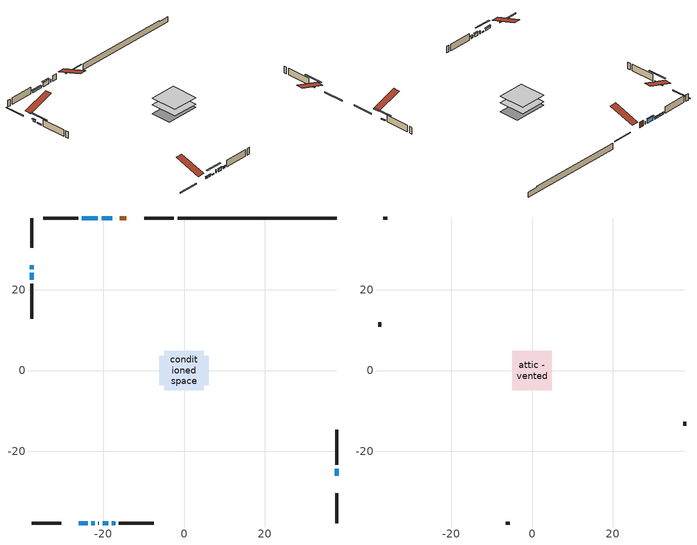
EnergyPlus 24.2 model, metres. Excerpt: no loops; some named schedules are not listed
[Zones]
conditioned space
 floor adiabatic (AdiabaticFloorConstruction): -4.9,-4.9 -4.9,4.9 4.9,4.9 4.9,-4.9 z0.67
 floor foundation (Slab1 construction): -6.15,-3.71 -6.15,3.71 6.15,3.71 6.15,-3.71 z-1.62
 wall outside (RimJoist1 construction): -2.52,37.83 -9.91,37.83 / -37.83,-37.83 -30.44,-37.83 / -37.83,37.83 -37.83,30.44 / 37.83,-37.83 37.83,-30.44 z0.67:0.97
 wall outside (AdiabaticWallConstruction 1): -14.29,37.83 -15.95,37.83 z0.67:2.7
 wall outside (AdiabaticWallConstruction): -16.87,37.83 -16.9,37.83 / -21.21,-37.83 -21.13,-37.83 z0.67:1.89; -26.06,-37.83 -23.93,-37.83 / -17.88,-37.83 -17.11,-37.83 z0.67:1.33; -37.83,26.06 -37.83,25.15 z0.67:1.38; 37.83,-26.06 37.83,-24.34 / -23,-37.83 -22.13,-37.83 / -37.83,24.22 -37.83,22.49 z0.67:1.03; -17.83,37.83 -20.42,37.83 z0.67:2.19; -21.35,37.83 -25.31,37.83 z0.67:1.23; -20.2,-37.83 -18.81,-37.83 z0.67:1.69
 wall outside (Wall1 construction): -26.24,37.83 -34.96,37.83 / -16.19,-37.83 -7.46,-37.83 / -37.83,21.56 -37.83,12.84 / 37.83,-23.41 37.83,-14.68 z0.67:3.11
 wall foundation (FoundationWall1 construction): -1.59,37.83,-1.62 -1.59,37.83,0.67 33.89,37.83,0.67 33.89,37.83,0.28 37.83,37.83,0.28 37.83,37.83,-1.62
 window (WindowConstruction 6): -16.88,37.83 -16.9,37.83 z0.67:1.89
 window (WindowConstruction 4): -26.06,-37.83 -23.93,-37.83 z0.67:1.33
 window (WindowConstruction 5): -37.83,26.06 -37.83,25.15 z0.67:1.38
 window (WindowConstruction 8): 37.83,-26.06 37.83,-24.34 z0.67:1.03
 window (WindowConstruction 9): -23,-37.83 -22.14,-37.83 z0.67:1.03
 window (WindowConstruction 10): -37.83,24.22 -37.83,22.49 z0.67:1.03
 window (WindowConstruction 7): -21.21,-37.83 -21.13,-37.83 z0.67:1.89
 window (WindowConstruction): -17.83,37.83 -20.42,37.83 z0.67:2.19
 window (WindowConstruction 1): -21.35,37.83 -25.31,37.83 z0.67:1.23
 window (WindowConstruction 2): -20.2,-37.83 -18.81,-37.83 z0.67:1.68
 window (WindowConstruction 3): -17.88,-37.83 -17.12,-37.83 z0.67:1.33
 door (Door): -14.29,37.83 -15.95,37.83 z0.67:2.7
 ceiling adiabatic (AdiabaticFloorConstruction): 4.9,-4.9 4.9,4.9 -4.9,4.9 -4.9,-4.9 z0.67
attic - vented
 floor to conditioned space (Floor1 construction Reversed): -4.91,-4.91 -4.91,4.91 4.91,4.91 4.91,-4.91 z3.11
 wall outside (Wall2 construction): -35.89,37.83 -36.9,37.83 / -6.53,-37.83 -5.53,-37.83 / -37.83,11.91 -37.83,10.9 / 37.83,-13.75 37.83,-12.75 z0.67:3.11
 roof outside (Roof1 construction): -13.36,37.83,3.11 -13.36,28.27,6.29 -10.84,28.27,6.29 -10.84,37.83,3.11; -26.99,-37.83,3.11 -26.99,-28.27,6.29 -29.51,-28.27,6.29 -29.51,-37.83,3.11; -37.83,26.99,3.11 -28.27,26.99,6.29 -28.27,29.51,6.29 -37.83,29.51,3.11; 37.83,-26.99,3.11 28.27,-26.99,6.29 28.27,-29.51,6.29 37.83,-29.51,3.11
shading: -23.73,-37.83 -26.26,-37.83 -26.26,-38.24 -23.73,-38.24 z1.53; -37.83,24.95 -37.83,26.26 -38.24,26.26 -38.24,24.95 z1.58; 37.83,-21.7 37.83,-28.7 38.24,-28.7 38.24,-21.7 z3.67; -19.5,-37.83 -25.64,-37.83 -25.64,-38.24 -19.5,-38.24 z3.67; -37.83,19.85 -37.83,26.86 -38.24,26.86 -38.24,19.85 z3.67; -20.62,37.83 -17.63,37.83 -17.63,38.24 -20.62,38.24 z2.4; -25.51,37.83 -21.15,37.83 -21.15,38.24 -25.51,38.24 z1.43; -18.61,-37.83 -20.4,-37.83 -20.4,-38.24 -18.61,-38.24 z1.89; -16.92,-37.83 -18.08,-37.83 -18.08,-38.24 -16.92,-38.24 z1.53
[Building]
Building 1: Terrain=Suburbs
[Site:Location]
Edmonton Intl AP_AB: Latitude {deg}=53.31; Longitude {deg}=-113.58; Time Zone {hr}=-7; Elevation {m}=723; Keep Site Location Information=Yes
[Site:GroundTemperature:Shallow]
-1.56185, -3.61833, -3.78302, -2.80711, 1.11059, 5.01004, 8.39065, 10.5322, 10.7141, 8.97234, 5.67794, 1.89811
[Site:WaterMainsTemperature]
Calculation Method=Schedule; Temperature Schedule=mains temperature schedule
[Material] Roughness=Rough; Thermal Absorptance=0.9
Name | Thickness {m} | Conductivity {W/m-K} | Density {kg/m3} | Specific Heat {J/kg-K} | Solar Absorptance | Visible Absorptance
asphalt or fiberglass shingles | 0.00635 | 0.162714 | 1121.4 | 1465.45 | 0.4 | 0.4
ceiling loosefill ins | 0.0846667 | 0.0480833 | 16.02 | 1046.75 | 0.7 | 0.7
ceiling stud and cavity | 0.1397 | 0.102768 | 65.682 | 1177.47 | 0.7 | 0.7
concrete 4.0 in. | 0.1016 | 1.803125 | 2242.8 | 837.4 | 0.7 | 0.7
concrete 8.0 in. | 0.2032 | 1.803125 | 2242.8 | 837.4 | 0.7 | 0.7
door material | 0.04445 | 0.188738 | 512.64 | 1214.23 | 0.7 | 0.7
floor covering | 0.0127 | 0.0433444 | 54.468 | 1339.84 | 0.6 | 0.6
floor rigid ins; wall rigid ins | 0.512978 | 0.029427 | 32.04 | 1214.23 | 0.7 | 0.7
floor stud and cavity | 0.1397 | 1.75129 | 37.0049 | 1207.88 | 0.7 | 0.7
furniture material conditioned space 1 | 0.1524 | 0.115458 | 640.8 | 1214.23 | 0.6 | 0.6
gypsum board | 0.0127 | 0.160291 | 801 | 837.4 | 0.6 | 0.6
osb sheathing 0.5 in. | 0.0127 | 0.115458 | 512.64 | 1214.23 | 0.7 | 0.7
osb sheathing 0.75 in. | 0.01905 | 0.115458 | 512.64 | 1214.23 | 0.7 | 0.7
rim joist stud and cavity | 0.0508 | 0.194335 | 50.32683 | 1063.81 | 0.6 | 0.6
wall stud and cavity | 0.1397 | 0.116503 | 139.0536 | 1170.24 | 0.7 | 0.7
wall stud and cavity 1 | 0.0889 | 6.9971 | 50.32683 | 1063.81 | 0.6 | 0.6
wall stud and cavity 2 | 0.0889 | 0.380278 | 52.3479 | 1209.89 | 0.7 | 0.7
wall stud and cavity 3 | 0.0889 | 0.391764 | 83.0341 | 1211.67 | 0.7 | 0.7
wood siding | 0.0254 | 0.102417 | 544.68 | 1172.36 | 0.4 | 0.4
wood siding 1 | 0.00254 | 0.102417 | 544.68 | 1172.36 | 0.4 | 0.4
wood siding 2; wood siding 3; wood siding 4 | 0.0254 | 0.102417 | 544.68 | 1172.36 | 0.7 | 0.7
[WindowMaterial:SimpleGlazingSystem]
Name | U-Factor {W/m2-K} | Solar Heat Gain Coefficient
WindowMaterial | 3.296079 | 0.7
WindowMaterial 1 | 3.2745 | 0.54
WindowMaterial 2 | 3.27507 | 0.6
WindowMaterial 3 | 2.6908 | 0.44
WindowMaterial 4 | 3.30687 | 0.65
WindowMaterial 5 | 3.30573 | 0.62
WindowMaterial 6 | 2.93212 | 0.14
WindowMaterial 7 | 4.9603 | 0.61
[Construction]
AdiabaticFloorConstruction: floor stud and cavity, floor rigid ins, osb sheathing 0.75 in., floor covering
AdiabaticWallConstruction: wood siding 3, wall rigid ins, wall stud and cavity 2, gypsum board
AdiabaticWallConstruction 1: wood siding 4, wall rigid ins, wall stud and cavity 2, gypsum board
Door: door material
Floor1 construction Reversed: gypsum board, ceiling stud and cavity, ceiling loosefill ins
FoundationWall1 construction: concrete 8.0 in.
furniture construction conditioned space 1: furniture material conditioned space 1
PartitionWallConstruction: gypsum board, wall stud and cavity 3, gypsum board
RimJoist1 construction: wood siding 2, rim joist stud and cavity
Roof1 construction: asphalt or fiberglass shingles
Slab1 construction: concrete 4.0 in.
Wall1 construction: wood siding, osb sheathing 0.5 in., wall stud and cavity, gypsum board
Wall2 construction: wood siding 1, wall stud and cavity 1
WindowConstruction: WindowMaterial
WindowConstruction 1: WindowMaterial 1
WindowConstruction 10; WindowConstruction 8; WindowConstruction 9: WindowMaterial 7
WindowConstruction 2: WindowMaterial 2
WindowConstruction 3: WindowMaterial 3
WindowConstruction 4: WindowMaterial 4
WindowConstruction 5: WindowMaterial 5
WindowConstruction 6; WindowConstruction 7: WindowMaterial 6
[Zone] Multiplier=1; Part of Total Floor Area=Yes
Name | Volume {m3}
attic - vented | 49.768
conditioned space | 464.1
[Space]
Name | Zone | Volume {m3}
attic - vented 1 | attic - vented | 49.768
conditioned space 1 | conditioned space | 464.1
[ZoneInfiltration:EffectiveLeakageArea]
infil attic - vented 1: Zone or Space=attic - vented 1; Schedule=Always On Discrete; Effective Air Leakage Area {cm2}=3347.83; Stack Coefficient=0.000391057; Wind Coefficient=1.3361e-05
[ZoneMixing]
whole house fan mix: Zone or Space=attic - vented; Schedule=Always On Continuous; Design Flow Rate Calculation Method=Flow/Zone; Design Flow Rate {m3/s}=0; Source Zone or Space=conditioned space
[SurfaceProperty:ExposedFoundationPerimeter]
Slab1: Exposed Perimeter Calculation Method=TotalExposedPerimeter; Total Exposed Perimeter {m}=39.422
[InternalMass] Zone or ZoneList=conditioned space; Space or SpaceList=conditioned space 1
Name | Construction | Surface Area {m2}
furniture mass conditioned space 1 | furniture construction conditioned space 1 | 74.9601
partition wall mass | PartitionWallConstruction | 187.4
[Lights]
interior lighting: Zone or ZoneList or Space or SpaceList=conditioned space 1; Schedule=interior lighting schedule; Design Level Calculation Method=LightingLevel; Lighting Level {W}=343.2; Return Air Fraction=0; Fraction Radiant=0.6; Fraction Visible=0.2; Fraction Replaceable=1
[People]
occupants: Zone or ZoneList or Space or SpaceList=conditioned space 1; Number of People Schedule=occupants schedule; Number of People Calculation Method=People; Number of People=3; Fraction Radiant=0.314171; Sensible Heat Fraction=0.56303; Activity Level Schedule=occupants activity schedule; Carbon Dioxide Generation Rate {m3/s-W}=0; Enable ASHRAE 55 Comfort Warnings=No; Mean Radiant Temperature Calculation Type=EnclosureAveraged
[ElectricEquipment] Zone or ZoneList or Space or SpaceList=conditioned space 1; Design Level Calculation Method=EquipmentLevel
Name | Schedule | Design Level {W} | Fraction Latent | Fraction Radiant | Fraction Lost
clothes dryer | clothes dryer schedule | 140.772 | 0.015 | 0.081 | 0.85
clothes washer | clothes washer schedule | 32.1985 | 0.03 | 0.162 | 0.7
cooking range | cooking range schedule | 215.147 | 0.08 | 0.432 | 0.2
dishwasher | dishwasher schedule | 66.8632 | 0.3 | 0.18 | 0.4
fridge | fridge schedule | 72.9452 | 0 | 0.6 | 0
mech vent bath fan 0 | mech vent bath fan 0 schedule | 50.2 | 0 | 0 | 1
mech vent bath fan 1 | mech vent bath fan 1 schedule | 50.2 | 0 | 0 | 1
mech vent house fan | mech vent house fan schedule | 0 | 0 | 0 | 1
mech vent house fan cfis | mech vent house fan cfis schedule | 0 | 0 | 0 | 0
mech vent range fan 0 | mech vent range fan 0 schedule | 57 | 0 | 0 | 1
misc plug loads | misc plug loads schedule | 494.7 | 0.045 | 0.513 | 0.1
whole house fan | Always On Discrete | 0 | 0 | 0 | 1
[OtherEquipment] Zone or ZoneList or Space or SpaceList=conditioned space 1; Design Level Calculation Method=EquipmentLevel
Name | Fuel Type | Schedule | Design Level {W} | Fraction Latent | Fraction Radiant | Fraction Lost
clothes dryer 1 | Electricity | clothes dryer schedule | 0 | 0.015 | 0.081 | 0.85
cooking range 1 | Electricity | cooking range schedule | 0 | 0.08 | 0.432 | 0.2
general water use latent | None | general water use schedule | 62.594 | 1 | 0 | 0
general water use sensible | None | general water use schedule | -61.6891 | 0 | 0.6 | 0
mech vent house fan latent load | None | Always On Discrete | 0 | 1 | 0 | 0
mech vent house fan sensible load | None | Always On Discrete | 0 | 0 | 0 | 0
water heater energy adjustment1 | NaturalGas | Always On Discrete | 0.01 | 0 | 0 | 1
[ZoneInfiltration:DesignFlowRate] Zone or ZoneList or Space or SpaceList=conditioned space 1; Schedule=Always On Discrete; Design Flow Rate Calculation Method=Flow/Zone; Design Flow Rate {m3/s}=0
infil flow; natural vent flow; whole house fan flow
[AvailabilityManager:Scheduled]
furnace airloop Availability Manager: Schedule=Always On Discrete
[Foundation:Kiva]
Foundation Kiva 1: Initial Indoor Air Temperature {C}=18; Wall Height Above Grade {m}=0.669981; Wall Depth Below Slab {m}=0.2032
[Foundation:Kiva:Settings]
Soil Conductivity {W/m-K}=0.849921; Soil Density {kg/m3}=1842.3; Soil Specific Heat {J/kg-K}=418.7; Ground Solar Absorptivity=0.9; Ground Thermal Absorptivity=0.9; Ground Surface Roughness {m}=0.03; Far-Field Width {m}=40; Deep-Ground Boundary Condition=ZeroFlux; Deep-Ground Depth {m}=40; Minimum Cell Dimension {m}=0.2; Maximum Cell Growth Coefficient=3; Simulation Timestep=Timestep
[Exterior:Lights]
exterior lighting: Schedule=exterior lighting schedule; Design Level {W}=75.6
[EnergyManagementSystem:GlobalVariable]
furnace_airloop_Fan_RTF
infil_program_Qfan
infil_program_Qinf
natural_vent_program_Qnv
natural_vent_program_Qwhf
[EnergyManagementSystem:Sensor]
Name | Output:Variable or Output:Meter Index Key | Output:Variable or Output:Meter
airflow_gain | infil flow | Infiltration Sensible Heat Gain Energy
airflow_gain_1 | natural vent flow | Infiltration Sensible Heat Gain Energy
airflow_gain_2 | whole house fan flow | Infiltration Sensible Heat Gain Energy
airflow_loss | infil flow | Infiltration Sensible Heat Loss Energy
airflow_loss_1 | natural vent flow | Infiltration Sensible Heat Loss Energy
airflow_loss_2 | whole house fan flow | Infiltration Sensible Heat Loss Energy
clg_load_cond |  | Cooling:EnergyTransfer:Zone:CONDITIONED SPACE
clg_sp_s; clg_sp_s_1 | cooling setpoint | Schedule Value
clothes_dryer_exhaust_0_sch_s | clothes dryer exhaust 0 schedule | Schedule Value
cool_season | cooling season schedule | Schedule Value
htg_load_cond |  | Heating:EnergyTransfer:Zone:CONDITIONED SPACE
htg_sp_s; htg_sp_s_1 | heating setpoint | Schedule Value
ig_ee_conv | clothes dryer | Electric Equipment Convective Heating Energy
ig_ee_conv_2 | cooking range | Electric Equipment Convective Heating Energy
ig_ee_conv_4 | fridge | Electric Equipment Convective Heating Energy
ig_ee_conv_5 | misc plug loads | Electric Equipment Convective Heating Energy
ig_ee_conv_6 | whole house fan | Electric Equipment Convective Heating Energy
ig_ee_rad | clothes dryer | Electric Equipment Radiant Heating Energy
ig_ee_rad_2 | cooking range | Electric Equipment Radiant Heating Energy
ig_ee_rad_4 | fridge | Electric Equipment Radiant Heating Energy
ig_ee_rad_5 | misc plug loads | Electric Equipment Radiant Heating Energy
ig_ee_rad_6 | whole house fan | Electric Equipment Radiant Heating Energy
ig_lgt_conv | interior lighting | Lights Convective Heating Energy
ig_lgt_rad | interior lighting | Lights Radiant Heating Energy
ig_lgt_vis | interior lighting | Lights Visible Radiation Heating Energy
ig_oe_conv | clothes dryer 1 | Other Equipment Convective Heating Energy
ig_oe_conv_1 | cooking range 1 | Other Equipment Convective Heating Energy
ig_oe_conv_2 | general water use latent | Other Equipment Convective Heating Energy
ig_oe_conv_3 | general water use sensible | Other Equipment Convective Heating Energy
ig_oe_conv_4 | water heater energy adjustment1 | Other Equipment Convective Heating Energy
ig_oe_rad | clothes dryer 1 | Other Equipment Radiant Heating Energy
ig_oe_rad_1 | cooking range 1 | Other Equipment Radiant Heating Energy
ig_oe_rad_2 | general water use latent | Other Equipment Radiant Heating Energy
ig_oe_rad_3 | general water use sensible | Other Equipment Radiant Heating Energy
ig_oe_rad_4 | water heater energy adjustment1 | Other Equipment Radiant Heating Energy
ig_ppl_conv | occupants | People Convective Heating Energy
ig_ppl_rad | occupants | People Radiant Heating Energy
im_conv | furniture mass conditioned space 1 | Surface Inside Face Convection Heat Gain Energy
im_conv_1 | partition wall mass | Surface Inside Face Convection Heat Gain Energy
im_ig | furniture mass conditioned space 1 | Surface Inside Face Internal Gains Radiation Heat Gain Energy
im_ig_1 | partition wall mass | Surface Inside Face Internal Gains Radiation Heat Gain Energy
im_lgt | furniture mass conditioned space 1 | Surface Inside Face Lights Radiation Heat Gain Energy
im_lgt_1 | partition wall mass | Surface Inside Face Lights Radiation Heat Gain Energy
im_sol | furniture mass conditioned space 1 | Surface Inside Face Solar Radiation Heat Gain Energy
im_sol_1 | partition wall mass | Surface Inside Face Solar Radiation Heat Gain Energy
im_surf | furniture mass conditioned space 1 | Surface Inside Face Net Surface Thermal Radiation Heat Gain Energy
im_surf_1 | partition wall mass | Surface Inside Face Net Surface Thermal Radiation Heat Gain Energy
mech_vent_bath_fan_0_sch_s | mech vent bath fan 0 schedule | Schedule Value
mech_vent_bath_fan_1_sch_s | mech vent bath fan 1 schedule | Schedule Value
mech_vent_range_fan_0_sch_s | mech vent range fan 0 schedule | Schedule Value
mv_conv | mech vent bath fan 0 | Electric Equipment Convective Heating Energy
mv_conv_1 | mech vent bath fan 1 | Electric Equipment Convective Heating Energy
mv_conv_2 | mech vent house fan | Electric Equipment Convective Heating Energy
mv_conv_3 | mech vent house fan cfis | Electric Equipment Convective Heating Energy
mv_conv_4 | mech vent range fan 0 | Electric Equipment Convective Heating Energy
mv_conv_5 | mech vent house fan latent load | Other Equipment Convective Heating Energy
mv_conv_6 | mech vent house fan sensible load | Other Equipment Convective Heating Energy
mv_rad | mech vent bath fan 0 | Electric Equipment Radiant Heating Energy
mv_rad_1 | mech vent bath fan 1 | Electric Equipment Radiant Heating Energy
mv_rad_2 | mech vent house fan | Electric Equipment Radiant Heating Energy
mv_rad_3 | mech vent house fan cfis | Electric Equipment Radiant Heating Energy
mv_rad_4 | mech vent range fan 0 | Electric Equipment Radiant Heating Energy
mv_rad_5 | mech vent house fan latent load | Other Equipment Radiant Heating Energy
mv_rad_6 | mech vent house fan sensible load | Other Equipment Radiant Heating Energy
natural_vent_s | natural vent schedule | Schedule Value
out_pb_s |  | Site Outdoor Air Barometric Pressure
out_wt_s |  | Site Outdoor Air Humidity Ratio
site_vw_s |  | Site Wind Speed
ss_back_out | Window1 | Surface Window Shortwave from Zone Back Out Window Heat Transfer Rate
ss_back_out_1 | Window10 | Surface Window Shortwave from Zone Back Out Window Heat Transfer Rate
ss_back_out_10 | Window9 | Surface Window Shortwave from Zone Back Out Window Heat Transfer Rate
ss_back_out_2 | Window11 | Surface Window Shortwave from Zone Back Out Window Heat Transfer Rate
ss_back_out_3 | Window12 | Surface Window Shortwave from Zone Back Out Window Heat Transfer Rate
ss_back_out_4 | Window14 | Surface Window Shortwave from Zone Back Out Window Heat Transfer Rate
ss_back_out_5 | Window15 | Surface Window Shortwave from Zone Back Out Window Heat Transfer Rate
ss_back_out_6 | Window2 | Surface Window Shortwave from Zone Back Out Window Heat Transfer Rate
ss_back_out_7 | Window5 | Surface Window Shortwave from Zone Back Out Window Heat Transfer Rate
ss_back_out_8 | Window6 | Surface Window Shortwave from Zone Back Out Window Heat Transfer Rate
ss_back_out_9 | Window8 | Surface Window Shortwave from Zone Back Out Window Heat Transfer Rate
ss_conv | Door1 | Surface Inside Face Convection Heat Gain Energy
ss_conv_1 | Window1 | Surface Inside Face Convection Heat Gain Energy
ss_conv_10 | Window8 | Surface Inside Face Convection Heat Gain Energy
ss_conv_11 | Window9 | Surface Inside Face Convection Heat Gain Energy
ss_conv_2 | Window10 | Surface Inside Face Convection Heat Gain Energy
ss_conv_3 | Window11 | Surface Inside Face Convection Heat Gain Energy
ss_conv_4 | Window12 | Surface Inside Face Convection Heat Gain Energy
ss_conv_5 | Window14 | Surface Inside Face Convection Heat Gain Energy
ss_conv_6 | Window15 | Surface Inside Face Convection Heat Gain Energy
ss_conv_7 | Window2 | Surface Inside Face Convection Heat Gain Energy
ss_conv_8 | Window5 | Surface Inside Face Convection Heat Gain Energy
ss_conv_9 | Window6 | Surface Inside Face Convection Heat Gain Energy
ss_ig | Door1 | Surface Inside Face Internal Gains Radiation Heat Gain Energy
ss_ig_1 | Window1 | Surface Inside Face Internal Gains Radiation Heat Gain Energy
ss_ig_10 | Window8 | Surface Inside Face Internal Gains Radiation Heat Gain Energy
ss_ig_11 | Window9 | Surface Inside Face Internal Gains Radiation Heat Gain Energy
ss_ig_2 | Window10 | Surface Inside Face Internal Gains Radiation Heat Gain Energy
ss_ig_3 | Window11 | Surface Inside Face Internal Gains Radiation Heat Gain Energy
ss_ig_4 | Window12 | Surface Inside Face Internal Gains Radiation Heat Gain Energy
ss_ig_5 | Window14 | Surface Inside Face Internal Gains Radiation Heat Gain Energy
ss_ig_6 | Window15 | Surface Inside Face Internal Gains Radiation Heat Gain Energy
ss_ig_7 | Window2 | Surface Inside Face Internal Gains Radiation Heat Gain Energy
ss_ig_8 | Window5 | Surface Inside Face Internal Gains Radiation Heat Gain Energy
ss_ig_9 | Window6 | Surface Inside Face Internal Gains Radiation Heat Gain Energy
ss_lgt | Door1 | Surface Inside Face Lights Radiation Heat Gain Energy
ss_sol | Door1 | Surface Inside Face Solar Radiation Heat Gain Energy
ss_surf | Door1 | Surface Inside Face Net Surface Thermal Radiation Heat Gain Energy
ss_surf_1 | Window1 | Surface Inside Face Net Surface Thermal Radiation Heat Gain Energy
ss_surf_10 | Window8 | Surface Inside Face Net Surface Thermal Radiation Heat Gain Energy
ss_surf_11 | Window9 | Surface Inside Face Net Surface Thermal Radiation Heat Gain Energy
ss_surf_2 | Window10 | Surface Inside Face Net Surface Thermal Radiation Heat Gain Energy
ss_surf_3 | Window11 | Surface Inside Face Net Surface Thermal Radiation Heat Gain Energy
ss_surf_4 | Window12 | Surface Inside Face Net Surface Thermal Radiation Heat Gain Energy
ss_surf_5 | Window14 | Surface Inside Face Net Surface Thermal Radiation Heat Gain Energy
ss_surf_6 | Window15 | Surface Inside Face Net Surface Thermal Radiation Heat Gain Energy
ss_surf_7 | Window2 | Surface Inside Face Net Surface Thermal Radiation Heat Gain Energy
ss_surf_8 | Window5 | Surface Inside Face Net Surface Thermal Radiation Heat Gain Energy
ss_surf_9 | Window6 | Surface Inside Face Net Surface Thermal Radiation Heat Gain Energy
ss_trans_in | Window1 | Surface Window Transmitted Solar Radiation Rate
ss_trans_in_1 | Window10 | Surface Window Transmitted Solar Radiation Rate
ss_trans_in_10 | Window9 | Surface Window Transmitted Solar Radiation Rate
ss_trans_in_2 | Window11 | Surface Window Transmitted Solar Radiation Rate
ss_trans_in_3 | Window12 | Surface Window Transmitted Solar Radiation Rate
ss_trans_in_4 | Window14 | Surface Window Transmitted Solar Radiation Rate
ss_trans_in_5 | Window15 | Surface Window Transmitted Solar Radiation Rate
ss_trans_in_6 | Window2 | Surface Window Transmitted Solar Radiation Rate
ss_trans_in_7 | Window5 | Surface Window Transmitted Solar Radiation Rate
ss_trans_in_8 | Window6 | Surface Window Transmitted Solar Radiation Rate
ss_trans_in_9 | Window8 | Surface Window Transmitted Solar Radiation Rate
ss_trans_out | Window1 | Surface Inside Face Initial Transmitted Diffuse Transmitted Out Window Solar Radiation Rate
ss_trans_out_1 | Window10 | Surface Inside Face Initial Transmitted Diffuse Transmitted Out Window Solar Radiation Rate
ss_trans_out_10 | Window9 | Surface Inside Face Initial Transmitted Diffuse Transmitted Out Window Solar Radiation Rate
ss_trans_out_2 | Window11 | Surface Inside Face Initial Transmitted Diffuse Transmitted Out Window Solar Radiation Rate
ss_trans_out_3 | Window12 | Surface Inside Face Initial Transmitted Diffuse Transmitted Out Window Solar Radiation Rate
ss_trans_out_4 | Window14 | Surface Inside Face Initial Transmitted Diffuse Transmitted Out Window Solar Radiation Rate
ss_trans_out_5 | Window15 | Surface Inside Face Initial Transmitted Diffuse Transmitted Out Window Solar Radiation Rate
ss_trans_out_6 | Window2 | Surface Inside Face Initial Transmitted Diffuse Transmitted Out Window Solar Radiation Rate
ss_trans_out_7 | Window5 | Surface Inside Face Initial Transmitted Diffuse Transmitted Out Window Solar Radiation Rate
ss_trans_out_8 | Window6 | Surface Inside Face Initial Transmitted Diffuse Transmitted Out Window Solar Radiation Rate
ss_trans_out_9 | Window8 | Surface Inside Face Initial Transmitted Diffuse Transmitted Out Window Solar Radiation Rate
s_conv | Floor1 | Surface Inside Face Convection Heat Gain Energy
s_conv_1 | FoundationWall1 | Surface Inside Face Convection Heat Gain Energy
s_conv_10 | Wall1:180 | Surface Inside Face Convection Heat Gain Energy
s_conv_11 | Wall1:270 | Surface Inside Face Convection Heat Gain Energy
s_conv_12 | Wall1:90 | Surface Inside Face Convection Heat Gain Energy
s_conv_2 | inferred conditioned ceiling | Surface Inside Face Convection Heat Gain Energy
s_conv_3 | inferred conditioned floor | Surface Inside Face Convection Heat Gain Energy
s_conv_4 | RimJoist1:0 | Surface Inside Face Convection Heat Gain Energy
s_conv_5 | RimJoist1:180 | Surface Inside Face Convection Heat Gain Energy
s_conv_6 | RimJoist1:270 | Surface Inside Face Convection Heat Gain Energy
s_conv_7 | RimJoist1:90 | Surface Inside Face Convection Heat Gain Energy
s_conv_8 | Slab1 | Surface Inside Face Convection Heat Gain Energy
s_conv_9 | Wall1:0 | Surface Inside Face Convection Heat Gain Energy
s_ig | Floor1 | Surface Inside Face Internal Gains Radiation Heat Gain Energy
s_ig_1 | FoundationWall1 | Surface Inside Face Internal Gains Radiation Heat Gain Energy
s_ig_10 | Wall1:180 | Surface Inside Face Internal Gains Radiation Heat Gain Energy
s_ig_11 | Wall1:270 | Surface Inside Face Internal Gains Radiation Heat Gain Energy
s_ig_12 | Wall1:90 | Surface Inside Face Internal Gains Radiation Heat Gain Energy
s_ig_2 | inferred conditioned ceiling | Surface Inside Face Internal Gains Radiation Heat Gain Energy
s_ig_3 | inferred conditioned floor | Surface Inside Face Internal Gains Radiation Heat Gain Energy
s_ig_4 | RimJoist1:0 | Surface Inside Face Internal Gains Radiation Heat Gain Energy
s_ig_5 | RimJoist1:180 | Surface Inside Face Internal Gains Radiation Heat Gain Energy
s_ig_6 | RimJoist1:270 | Surface Inside Face Internal Gains Radiation Heat Gain Energy
s_ig_7 | RimJoist1:90 | Surface Inside Face Internal Gains Radiation Heat Gain Energy
s_ig_8 | Slab1 | Surface Inside Face Internal Gains Radiation Heat Gain Energy
s_ig_9 | Wall1:0 | Surface Inside Face Internal Gains Radiation Heat Gain Energy
s_lgt | Floor1 | Surface Inside Face Lights Radiation Heat Gain Energy
s_lgt_1 | FoundationWall1 | Surface Inside Face Lights Radiation Heat Gain Energy
s_lgt_10 | Wall1:180 | Surface Inside Face Lights Radiation Heat Gain Energy
s_lgt_11 | Wall1:270 | Surface Inside Face Lights Radiation Heat Gain Energy
